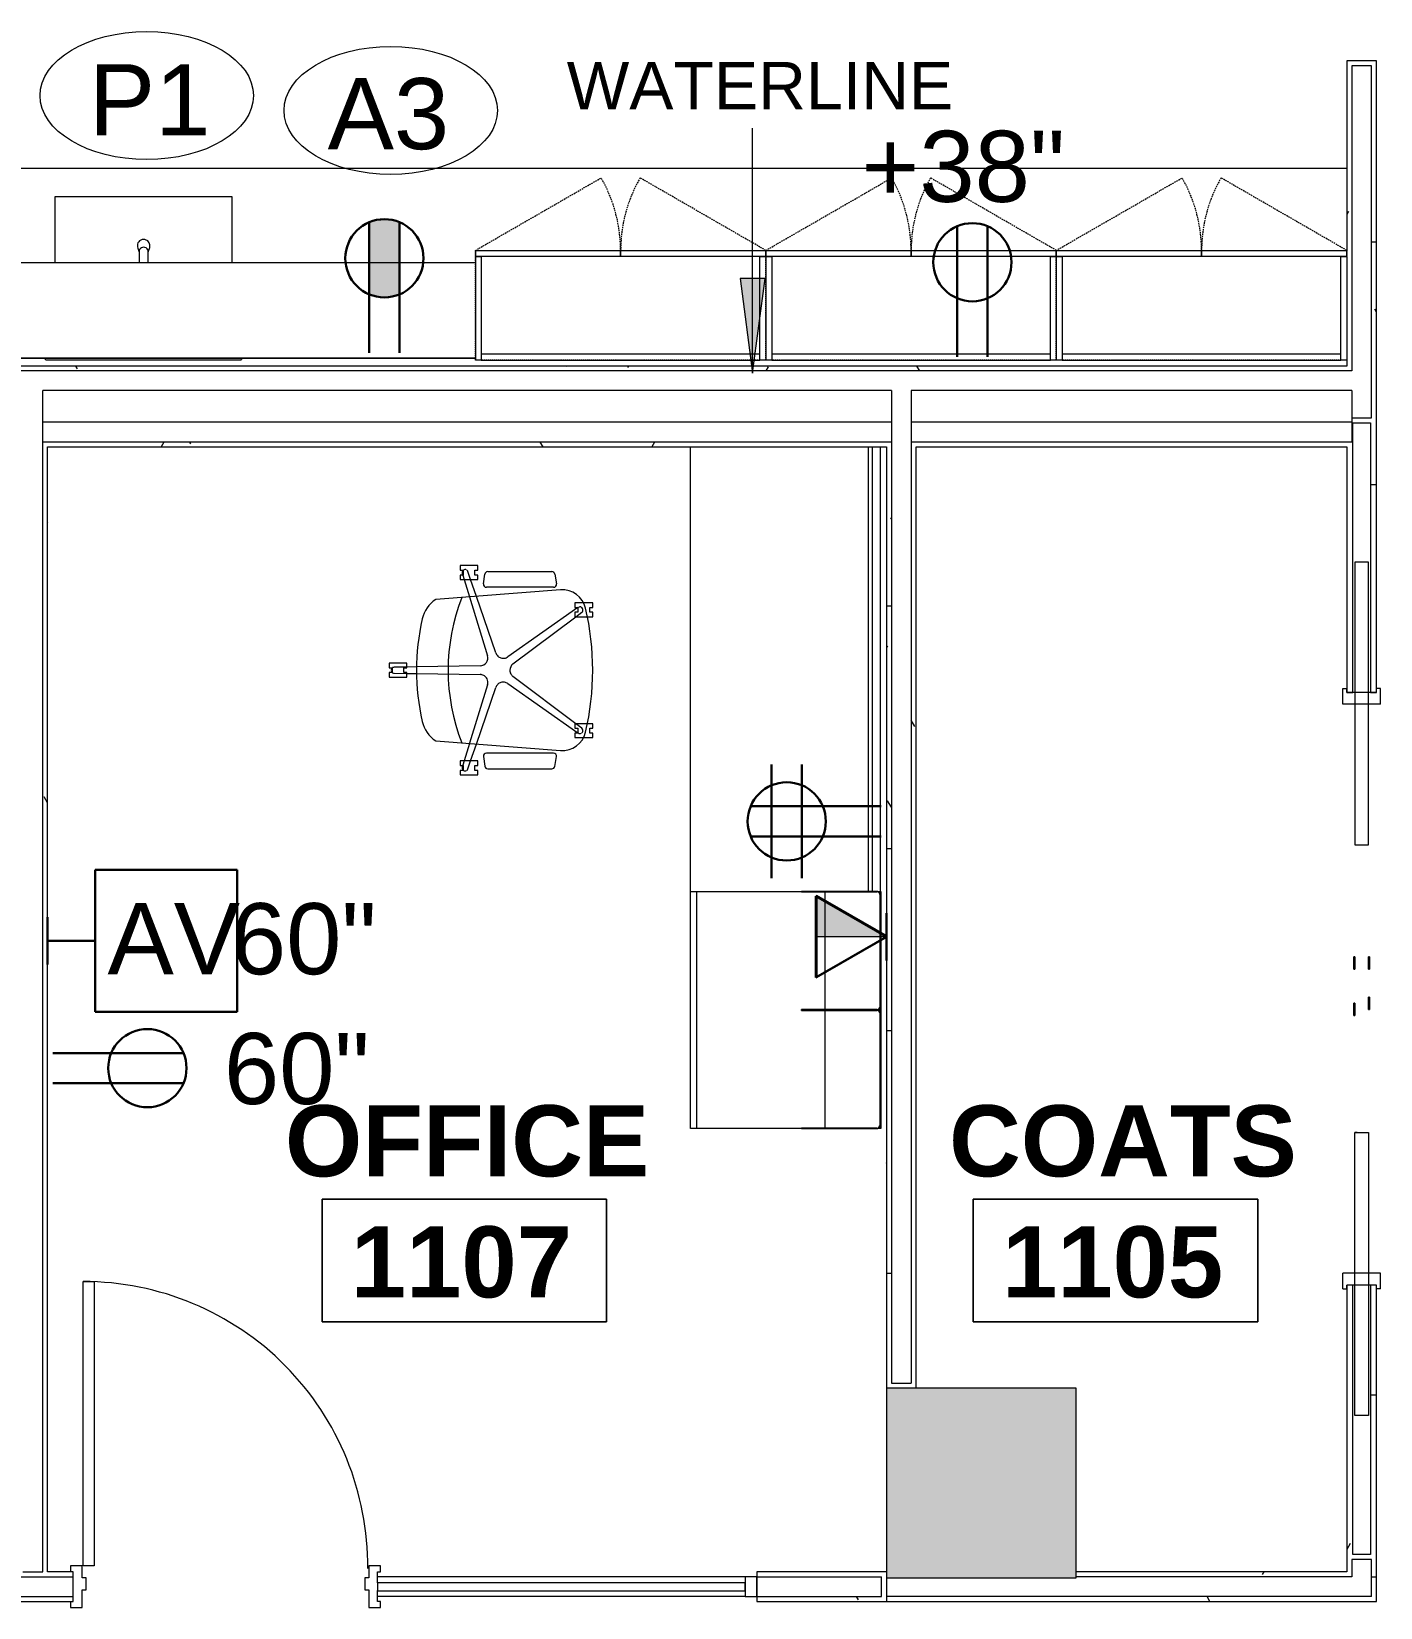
# Model space of a CAD drawing. Header units: inches. Extents: x 6664 to 8129, y 209 to 1287.
# Drawn here: x 7541.8 to 7712.5, y 464.6 to 664.1 of the extents above; entities that cross this region are included whole.
import ezdxf

# ---------------------------------------------------------------- set-up
doc = ezdxf.new("R2010")
doc.units = ezdxf.units.IN
doc.header["$MEASUREMENT"] = 0
doc.linetypes.add('Dash', pattern=[0.25, 0.125, -0.125])
doc.linetypes.add('Hidden', pattern=[0.28125, 0.1875, -0.09375])
for name, color, linetype, lineweight in [('A-ANNO-NOTE', 131, 'Continuous', 30), ('A-AREA-IDEN', 2, 'Continuous', 9), ('A-DOOR', 31, 'Continuous', 13), ('A-DOOR-FRAM', 31, 'Continuous', 20), ('A-GLAZ-CURT', 52, 'Continuous', 9), ('A-GLAZ-CWMG', 51, 'Continuous', 9), ('A-WALL', 113, 'Continuous', 13), ('A-WALL-PATT', 111, 'Continuous', 13), ('G-ANNO-TEXT', 231, 'Continuous', 9), ('I-FURN', 30, 'Continuous', 9), ('I-FURN-PNLS', 30, 'Continuous', 9), ('I-WALL', 2, 'Continuous', 9), ('P-SANR-FIXT', 6, 'Continuous', 13), ('P-SANR-FIXT-IDEN', 2, 'Continuous', 9), ('Q-CASE', 31, 'Continuous', 9), ('Q-CASE-HDLN', 31, 'Dash', 9), ('Q-SPCQ-IDEN', 132, 'Continuous', 9), ('S-COLS', 52, 'Continuous', 13)]:
    doc.layers.add(name, color=color, linetype=linetype, lineweight=lineweight)
doc.styles.add('Arial', font='arial.ttf', dxfattribs={"height": 9})
doc.styles.add('Swis721 Lt BT', font='swissl.ttf', dxfattribs={"height": 9})
doc.styles.add('Swis721 Lt BT_1', font='swissl.ttf', dxfattribs={"height": 6})
doc.styles.add('Swis721 Lt BT_B', font='', dxfattribs={"height": 9})
doc.styles.get('Swis721 Lt BT_B').set_extended_font_data('Swis721 Lt BT', bold=True)
pattern_1 = [(0, (0, 0), (30.72, 7.68), [1.267, -21.773, 1.267, -21.773, -122.88]), (0, (0, 0), (30.72, 7.68), [-46.08, 1.267, -44.813, 1.267, -21.773, -53.76]), (0, (0, 0), (30.72, 7.68), [-115.2, 1.267, -14.093, 1.267, -37.133]), (120, (11.52, 3.84), (-22.011075, 22.7643004), [1.267, -21.773, 1.267, -21.773, -122.88]), (120, (11.52, 3.84), (-22.011075, 22.7643004), [-46.08, 1.267, -44.813, 1.267, -21.773, -53.76]), (120, (11.52, 3.84), (-22.011075, 22.7643004), [-115.2, 1.267, -14.093, 1.267, -37.133]), (240, (15.36, 19.2), (-8.708925, -30.4443004), [1.267, -21.773, 1.267, -21.773, -122.88]), (240, (15.36, 19.2), (-8.708925, -30.4443004), [-46.08, 1.267, -44.813, 1.267, -21.773, -53.76]), (240, (15.36, 19.2), (-8.708925, -30.4443004), [-115.2, 1.267, -14.093, 1.267, -37.133])]

# ---------------------------------------------------------------- blocks, each defined once
blk = doc.blocks.new('F - EXECUTIVE DESK 4 - F - EXECUTIVE DESK 4-7474161-11th FLOOR POWER _ SIGNAL')
at = {"layer": 'I-FURN'}
for p, q in [((-0.87, -24.87), (-0.87, -27.11)), ((-0.31, -24.87), (-0.87, -24.87)), ((-0.38, -25.5), (-0.4, -27.11)), ((-0.31, -25.24), (-0.31, -24.87)), ((0.31, -25.24), (-0.31, -25.24)), ((0.88, -24.86), (0.31, -24.86)), ((0.31, -24.86), (0.31, -25.24)), ((0.4, -27.11), (0.38, -25.5)), ((0.88, -27.11), (0.88, -24.86)), ((-0.87, -27.11), (-0.31, -27.11)), ((-0.4, -27.11), (-0.42, -28.36)), ((-0.31, -27.11), (-0.31, -26.74)), ((-0.31, -26.74), (0.31, -26.74)), ((0.31, -26.74), (0.31, -27.11)), ((0.31, -27.11), (0.88, -27.11)), ((0.42, -28.36), (0.4, -27.11)), ((-0.42, -28.36), (-0.55, -36.38)), ((0.55, -36.38), (0.42, -28.36)), ((-8.94, -30.77), (-10.16, -46.57)), ((10.16, -46.57), (8.94, -30.77)), ((-13.24, -33.85), (-13.24, -36.1)), ((-12.68, -33.85), (-13.24, -33.85)), ((-12.68, -34.22), (-12.68, -33.85)), ((-11.49, -33.84), (-12.05, -33.84)), ((-12.05, -33.84), (-12.05, -34.22)), ((-11.49, -36.1), (-11.49, -33.84)), ((11.49, -33.85), (11.49, -36.1)), ((12.05, -33.85), (11.49, -33.85)), ((12.05, -34.22), (12.05, -33.85)), ((13.24, -33.84), (12.68, -33.84)), ((12.68, -33.84), (12.68, -34.22)), ((13.24, -36.1), (13.24, -33.84)), ((-12.05, -34.22), (-12.68, -34.22)), ((-12.68, -36.1), (-12.68, -35.72)), ((-12.68, -35.72), (-12.05, -35.72)), ((-12.48, -34.84), (-11.49, -35.18)), ((-12.05, -34.18), (-12.25, -34.12)), ((-12.05, -35.72), (-12.05, -36.1)), ((-11.49, -34.36), (-12.01, -34.2)), ((-9.27, -35.04), (-11.49, -34.36)), ((-11.49, -35.18), (-9.34, -35.92)), ((-1.84, -37.32), (-9.25, -35.05)), ((9.27, -35.04), (1.84, -37.32)), ((11.49, -34.36), (9.27, -35.04)), ((9.34, -35.92), (11.49, -35.18)), ((12.01, -34.2), (11.49, -34.36)), ((11.49, -35.18), (12.48, -34.84)), ((12.25, -34.12), (12.05, -34.18)), ((12.68, -34.22), (12.05, -34.22)), ((12.05, -36.1), (12.05, -35.72)), ((12.05, -35.72), (12.68, -35.72)), ((12.68, -35.72), (12.68, -36.1)), ((-13.24, -36.1), (-12.68, -36.1)), ((-12.48, -37.34), (-12.48, -45.45)), ((-10.93, -36.8), (-12.16, -36.97)), ((-12.05, -36.1), (-11.49, -36.1)), ((-10.5, -45.67), (-10.5, -37.17)), ((-9.34, -35.92), (-2.18, -38.37)), ((2.18, -38.37), (9.34, -35.92)), ((10.5, -45.67), (10.5, -37.17)), ((10.93, -36.8), (12.16, -36.97)), ((11.49, -36.1), (12.05, -36.1)), ((12.48, -37.34), (12.48, -45.45)), ((12.68, -36.1), (13.24, -36.1)), ((-1.69, -39.89), (-7.92, -48.75)), ((7.92, -48.75), (1.69, -39.89)), ((-6.77, -48.48), (-0.8, -40.54)), ((0.8, -40.54), (6.77, -48.48)), ((-12.17, -45.82), (-10.94, -46.04)), ((12.17, -45.82), (10.94, -46.04)), ((-8.52, -48.38), (-8.52, -49.48)), ((-7.95, -48.38), (-8.52, -48.38)), ((-8.52, -49.48), (-8.52, -50.63)), ((-7.95, -48.75), (-7.95, -48.38)), ((-7.33, -48.75), (-7.95, -48.75)), ((-6.77, -48.38), (-7.33, -48.38)), ((-7.33, -48.38), (-7.33, -48.75)), ((-7.33, -49.23), (-6.77, -48.48)), ((-6.77, -49.91), (-6.77, -48.38)), ((6.77, -48.38), (6.77, -49.91)), ((7.33, -48.38), (6.77, -48.38)), ((6.77, -48.48), (7.33, -49.23)), ((7.33, -48.75), (7.33, -48.38)), ((7.95, -48.75), (7.33, -48.75)), ((8.52, -48.38), (7.95, -48.38)), ((7.95, -48.38), (7.95, -48.75)), ((8.52, -49.48), (8.52, -48.38)), ((8.52, -50.63), (8.52, -49.48)), ((-8.52, -50.63), (-7.95, -50.63)), ((-7.95, -50.63), (-7.95, -50.25)), ((-7.95, -50.25), (-7.33, -50.25)), ((-7.33, -50.25), (-7.33, -50.63)), ((-7.33, -50.63), (-6.77, -50.63)), ((-6.77, -50.63), (-6.77, -49.91)), ((6.77, -49.91), (6.77, -50.63)), ((6.77, -50.63), (7.33, -50.63)), ((7.33, -50.63), (7.33, -50.25)), ((7.33, -50.25), (7.95, -50.25)), ((7.95, -50.25), (7.95, -50.63)), ((7.95, -50.63), (8.52, -50.63)), ((-58, -77.06), (-58, -86.56)), ((-57.94, -77.06), (-58, -77.06)), ((-58, -77.06), (-57.94, -77.06)), ((-58, -86.56), (-58, -77.06)), ((-57.94, -86.56), (-57.94, -77.06)), ((-57.94, -77.06), (-57.94, -86.56)), ((-43, -77.06), (-43.06, -77.06)), ((-43.06, -77.06), (-43.06, -86.56)), ((-43.06, -86.56), (-43.06, -77.06)), ((-43.06, -77.06), (-43, -77.06)), ((-43, -77.06), (-43, -86.56)), ((-42.94, -77.06), (-43, -77.06)), ((-43, -77.06), (-42.94, -77.06)), ((-43, -86.56), (-43, -77.06)), ((-43, -86.56), (-43, -77.06)), ((-43, -77.06), (-43, -86.56)), ((-42.94, -86.56), (-42.94, -77.06)), ((-42.94, -77.06), (-42.94, -86.56)), ((-28, -77.06), (-28.06, -77.06)), ((-28.06, -77.06), (-28.06, -86.56)), ((-28.06, -86.56), (-28.06, -77.06)), ((-28.06, -77.06), (-28, -77.06)), ((-28, -86.56), (-28, -77.06)), ((-28, -77.06), (-28, -86.56)), ((-43.5, -87), (-57.5, -87)), ((-57.5, -87), (-43.5, -87)), ((-57.5, -87.06), (-43.5, -87.06)), ((-43.5, -87.06), (-57.5, -87.06)), ((-28.5, -87), (-42.5, -87)), ((-42.5, -87), (-28.5, -87)), ((-42.5, -87.06), (-28.5, -87.06)), ((-28.5, -87.06), (-42.5, -87.06))]:
    blk.add_line(p, q, dxfattribs=at)
for centre, radius, start, end in [((0, -25.5), 0.377, 150, 180), ((0, -25.5), 0.377, 135.7143, 146.4418), ((0, -25.5), 0.377, 45, 135), ((0, -25.5), 0.377, 360, 30), ((-5.62, -32.91), 3.95, 102.6919, 147.3081), ((0, -57.86), 29.53, 77.3081, 102.6919), ((5.62, -32.91), 3.95, 32.6919, 77.3081), ((0, -57.72), 25.39, 68.7648, 111.2352), ((-12.36, -34.48), 0.377, 147, 207), ((-12.36, -34.48), 0.377, 135.4685, 146.0849), ((-12.36, -34.48), 0.377, 213.3586, 252), ((-12.36, -34.48), 0.377, 72, 132), ((12.36, -34.48), 0.377, 48, 108), ((12.36, -34.48), 0.377, 288, 303), ((12.36, -34.48), 0.377, 303, 326.6414), ((12.36, -34.48), 0.377, 333, 33), ((-12.1, -37.34), 0.375, 98, 180), ((-10.87, -37.17), 0.375, 0, 98), ((-1.55, -36.37), 1, 252.9088, 266.1816), ((-1.55, -36.37), 1, 266.1816, 306), ((-1.55, -36.37), 1, 306, 332.5456), ((-1.55, -36.37), 1, 332.5456, 359.0912), ((1.55, -36.37), 1, 180.9088, 234), ((1.55, -36.37), 1, 234, 287.0912), ((10.87, -37.17), 0.375, 82, 180), ((12.1, -37.34), 0.375, 0, 82), ((-2.51, -39.31), 1, 44.5456, 71.0912), ((-2.51, -39.31), 1, 18, 42.0341), ((-2.51, -39.31), 1, 324.9088, 351.4544), ((-2.51, -39.31), 1, 351.4544, 18), ((2.51, -39.31), 1, 162, 188.5456), ((2.51, -39.31), 1, 188.5456, 215.0912), ((2.51, -39.31), 1, 137.9659, 162), ((2.51, -39.31), 1, 108.9088, 135.4544), ((0, -41.14), 1, 129.8184, 143.0912), ((0, -41.14), 1, 116.5456, 129.8184), ((0, -41.14), 1, 90, 116.5456), ((0, -41.14), 1, 36.9088, 90), ((-12.1, -45.45), 0.375, 180, 260), ((-10.87, -45.67), 0.375, 260, 0), ((10.87, -45.67), 0.375, 180, 280), ((12.1, -45.45), 0.375, 280, 0), ((-7.17, -46.8), 3, 175.5851, 256.8074), ((7.17, -46.8), 3, 283.1926, 4.4149), ((-7.64, -49.02), 0.377, 159, 213.3715), ((-7.64, -49.02), 0.377, 146.3254, 159), ((-7.64, -49.02), 0.377, 219, 234), ((-7.64, -49.02), 0.377, 234, 249), ((0, -16.2), 34.43, 256.8074, 283.1926), ((-7.64, -49.02), 0.377, 249, 277.2472), ((-7.64, -49.02), 0.377, 279, 324), ((7.64, -49.02), 0.377, 216, 276), ((7.64, -49.02), 0.377, 277.2408, 321), ((7.64, -49.02), 0.377, 6, 33.6746), ((7.64, -49.02), 0.377, 326.6285, 6), ((-57.5, -86.56), 0.5, 180, 270), ((-57.5, -86.56), 0.5, 180, 208.2721), ((-57.5, -86.56), 0.438, 180, 270), ((-57.5, -86.56), 0.438, 180, 270), ((-57.5, -86.56), 0.5, 210, 240), ((-57.5, -86.56), 0.5, 241.3475, 268.2148), ((-43.5, -86.56), 0.5, 270, 0), ((-43.5, -86.56), 0.438, 270, 0), ((-43.5, -86.56), 0.437, 270, 0), ((-43.5, -86.56), 0.5, 270, 298.4007), ((-43.5, -86.56), 0.5, 300, 330), ((-43.5, -86.56), 0.5, 331.7279, 0), ((-42.5, -86.56), 0.5, 180, 270), ((-42.5, -86.56), 0.5, 180, 208.2721), ((-42.5, -86.56), 0.438, 180, 270), ((-42.5, -86.56), 0.438, 180, 270), ((-42.5, -86.56), 0.5, 210, 240), ((-42.5, -86.56), 0.5, 241.3475, 268.2148), ((-28.5, -86.56), 0.5, 270, 0), ((-28.5, -86.56), 0.438, 270, 0), ((-28.5, -86.56), 0.437, 270, 0), ((-28.5, -86.56), 0.5, 270, 298.4007), ((-28.5, -86.56), 0.5, 300, 330), ((-28.5, -86.56), 0.5, 331.7279, 0)]:
    blk.add_arc(centre, radius, start, end, dxfattribs=at)
at = {"layer": 'I-FURN-PNLS'}
for p, q in [((-58, -63), (-28, -63)), ((-58, -63.75), (-58, -63)), ((-58, -63), (-28, -63)), ((-58, -63.75), (-58, -63)), ((-58, -63), (-28, -63)), ((-58, -63.75), (-58, -63)), ((-58, -63), (28.25, -63)), ((-58, -77.06), (-58, -63)), ((-58, -77.06), (-58, -63.75)), ((-28, -63.75), (-58, -63.75)), ((-28, -63.75), (-58, -63.75)), ((-28, -63), (-28, -63.75)), ((-28, -63), (-28, -63.75)), ((-28, -63), (-28, -63.75)), ((-28, -63.75), (-28, -77.06)), ((-58, -77.06), (-57.94, -77.06)), ((-58, -87.06), (-58, -77.06)), ((-58, -80), (-58, -77.06)), ((-58, -86.56), (-58, -77.06)), ((-57.94, -77.06), (-57.94, -87)), ((-43.06, -77.06), (-43, -77.06)), ((-43.06, -87), (-43.06, -77.06)), ((-43, -77.06), (-42.94, -77.06)), ((-43, -87.06), (-43, -77.06)), ((-43, -77.06), (-43, -87.06)), ((-42.94, -77.06), (-42.94, -87)), ((-28.06, -77.06), (-28, -77.06)), ((-28.06, -87), (-28.06, -77.06)), ((-28, -77.06), (-28, -87.06)), ((-28, -77.06), (-28, -80)), ((-43.06, -80), (-57.94, -80)), ((-28.06, -80), (-42.94, -80)), ((-28, -85.53), (28.25, -85.53)), ((-28, -86), (-28, -85.53)), ((-58, -87), (-58, -86.56)), ((-57.74, -87), (-58, -87)), ((-43, -87.06), (-58, -87.06)), ((-57.94, -87), (-43.06, -87)), ((-57.67, -87), (-57.74, -87)), ((-57.62, -87), (-57.67, -87)), ((-57.5, -87), (-57.59, -87)), ((-43.5, -87), (-57.5, -87)), ((-43.41, -87), (-43.5, -87)), ((-43.33, -87), (-43.38, -87)), ((-43.26, -87), (-43.33, -87)), ((-42.74, -87), (-43.26, -87)), ((-28, -87.06), (-43, -87.06)), ((-42.94, -87), (-28.06, -87)), ((-42.67, -87), (-42.74, -87)), ((-42.62, -87), (-42.67, -87)), ((-42.5, -87), (-42.59, -87)), ((-28.5, -87), (-42.5, -87)), ((-28.41, -87), (-28.5, -87)), ((-28.33, -87), (-28.38, -87)), ((-28.26, -87), (-28.33, -87)), ((-28, -87), (-28.26, -87)), ((28.25, -86), (-28, -86)), ((28.25, -87), (-28, -87))]:
    blk.add_line(p, q, dxfattribs=at)
blk = doc.blocks.new('Double Flush Pocket - Int-PP-F-WDMF-72_ x 84-8470081-11th FLOOR POWER _ SIGNAL')
at = {"layer": 'A-DOOR', "lineweight": 20}
for p, q in [((-54, -0.88), (-54, 0.87)), ((-54, 0.87), (-18.19, 0.87)), ((-18.19, 0.87), (-18.19, -0.88)), ((18.19, 0.87), (18.19, -0.88)), ((54, 0.87), (18.19, 0.87)), ((54, -0.88), (54, 0.87)), ((-18.19, -0.88), (-54, -0.88)), ((18.19, -0.88), (54, -0.88))]:
    blk.add_line(p, q, dxfattribs=at)
at = {"layer": 'A-DOOR', "lineweight": 9}
for p, q in [((-3.38, 0.99), (-1.81, 0.99)), ((-3.38, 0.99), (-3.38, 0.87)), ((-1.81, 0.87), (-3.38, 0.87)), ((-1.81, 0.87), (-1.81, 0.99)), ((2.46, 0.99), (4.04, 0.99)), ((2.46, 0.99), (2.46, 0.87)), ((4.04, 0.87), (2.46, 0.87)), ((4.04, 0.87), (4.04, 0.99)), ((-2.63, -0.88), (-1.06, -0.88)), ((-2.63, -0.88), (-2.63, -0.99)), ((-1.06, -0.99), (-2.63, -0.99)), ((-1.06, -0.99), (-1.06, -0.88)), ((2.46, -0.88), (4.04, -0.88)), ((2.46, -0.88), (2.46, -0.99)), ((4.04, -0.99), (2.46, -0.99)), ((4.04, -0.99), (4.04, -0.88))]:
    blk.add_line(p, q, dxfattribs=at)
for centre, start, end in [((-54, 0.87), 359.5, 0), ((54, 0.87), 180, 180.5)]:
    blk.add_arc(centre, 35.81, start, end, dxfattribs=at)
at = {"layer": 'A-DOOR-FRAM'}
for p, q in [((-38, 2.38), (-36, 2.38)), ((-38, 2.38), (-38, 1.88)), ((-36, -2.38), (-36, 2.38)), ((36, -2.38), (36, 2.38)), ((36, 2.38), (38, 2.38)), ((38, 2.38), (38, 1.88)), ((-38, 1.88), (-37.5, 1.88)), ((-37.5, -1.88), (-37.5, 1.88)), ((37.5, 1.88), (38, 1.88)), ((37.5, -1.88), (37.5, 1.88)), ((-38, -1.88), (-37.5, -1.88)), ((-38, -2.38), (-38, -1.88)), ((37.5, -1.88), (38, -1.88)), ((38, -2.38), (38, -1.88)), ((-38, -2.38), (-36, -2.38)), ((36, -2.38), (38, -2.38))]:
    blk.add_line(p, q, dxfattribs=at)
blk = doc.blocks.new('Concrete-Rectangular-Column - 24 x 24-7727722-11th FLOOR POWER _ SIGNAL')
at = {"layer": 'S-COLS', "lineweight": 9}
blk.add_hatch(color=7, dxfattribs=at).paths.add_polyline_path([(12, -12), (12, 12), (-12, 12), (-12, -12)], flags=0)
at = {"layer": 'S-COLS', "color": 8, "lineweight": 20}
for p, q in [((12, 12), (-12, 12)), ((-12, 12), (-12, -12)), ((12, -12), (12, 12)), ((-12, -12), (12, -12))]:
    blk.add_line(p, q, dxfattribs=at)
blk = doc.blocks.new('OPEN SHELF1 - OPEN SHELF-7792685-11th FLOOR POWER _ SIGNAL')
at = {"layer": 'Q-CASE'}
for p, q in [((7573.26, 678.18), (7494.77, 678.18)), ((7494.77, 666.18), (7573.26, 666.18))]:
    blk.add_line(p, q, dxfattribs=at)
blk = doc.blocks.new('System Panel - Glazed-8515452-11th FLOOR POWER _ SIGNAL')
at = {"layer": 'A-GLAZ-CURT', "lineweight": 13}
for p, q in [((23.25, 0.5), (-23.25, 0.5)), ((-23.25, 0.5), (-23.25, -0.5)), ((23.25, -0.5), (23.25, 0.5)), ((-23.25, -0.5), (23.25, -0.5))]:
    blk.add_line(p, q, dxfattribs=at)
blk = doc.blocks.new('Door - Single - Solid Door - wood-8514984-11th FLOOR POWER _ SIGNAL')
at = {"layer": 'A-DOOR'}
for p, q in [((-14.01, 38.71), (-12.63, 38.71)), ((-14.01, 2.71), (-14.01, 38.71)), ((-12.63, 38.71), (-12.63, 2.71)), ((-12.63, 2.71), (-14.01, 2.71))]:
    blk.add_line(p, q, dxfattribs=at)
at = {"layer": 'A-DOOR', "lineweight": 9}
for p, q in [((-15.63, 2.71), (-15.63, 1.96)), ((-14.13, 2.71), (-15.63, 2.71)), ((-14.13, 1.21), (-14.13, 2.71)), ((23.62, 2.71), (22.12, 2.71)), ((22.12, 2.71), (22.12, 1.21)), ((23.62, 1.96), (23.62, 2.71)), ((-13.63, 1.21), (-14.13, 1.21)), ((-13.63, -0.29), (-13.63, 1.21)), ((22.12, 1.21), (21.62, 1.21)), ((21.62, 1.21), (21.62, -0.29)), ((23.24, 0.59), (23.24, 1.96)), ((23.24, 1.96), (23.62, 1.96)), ((-15.63, -1.79), (-15.63, -2.54)), ((-14.13, -2.54), (-14.13, -0.29)), ((-14.13, -0.29), (-13.63, -0.29)), ((21.62, -0.29), (22.12, -0.29)), ((22.12, -0.29), (22.12, -2.54)), ((23.24, -1.79), (23.24, -0.41)), ((23.62, -1.79), (23.24, -1.79)), ((23.62, -2.54), (23.62, -1.79)), ((-15.63, -2.54), (-14.13, -2.54)), ((22.12, -2.54), (23.62, -2.54))]:
    blk.add_line(p, q, dxfattribs=at)
blk.add_arc((-14.01, 2.71), 36, 359.5, 90, dxfattribs=at)
blk = doc.blocks.new('Sink-Kitchen-KOHLER-Vault-K-3894 - Dual-Mount_4 Faucet Holes_ NA-Stainless Steel 2-7996901-11th FLOOR POWER _ SIGNAL')
at = {"layer": 'P-SANR-FIXT', "lineweight": 9}
blk.add_line((12.25, 9.48), (-12.25, 9.48), dxfattribs=at)
for centre, start, end in [((-12.25, 9.23), 90, 175.3636), ((12.25, 9.23), 4.6364, 90)]:
    blk.add_arc(centre, 0.25, start, end, dxfattribs=at)
blk = doc.blocks.new('Faucet-Kitchen_Sink-KOHLER-Simplice-K-647 - VS-Vibrant Stainless-7999717-11th FLOOR POWER _ SIGNAL')
at = {"layer": 'P-SANR-FIXT', "lineweight": 9}
for p, q in [((-0.58, -6.79), (-0.58, -8.13)), ((0.54, -8.15), (0.54, -6.79)), ((-0.58, -8.13), (-0.79, -8.75)), ((0.71, -8.66), (0.54, -8.15))]:
    blk.add_line(p, q, dxfattribs=at)
for centre, radius, start, end in [((-0.04, -8.98), 0.779, 163.0293, 253.0293), ((-0.02, -8.21), 0.567, 171.4765, 5.5757), ((-0.02, -8.96), 0.806, 251.7517, 283.7157), ((-0.01, -8.98), 0.785, 283.7157, 24.2843)]:
    blk.add_arc(centre, radius, start, end, dxfattribs=at)
blk = doc.blocks.new('Rectangular Mullion - 1_5_ x 2_5_ rectangular-8515453-11th FLOOR POWER _ SIGNAL')
at = {"layer": 'A-GLAZ-CWMG', "lineweight": 20}
for p, q in [((-1.5, 1.25), (0, 1.25)), ((-1.5, -1.25), (-1.5, 1.25)), ((0, 1.25), (0, -1.25)), ((0, -1.25), (-1.5, -1.25))]:
    blk.add_line(p, q, dxfattribs=at)
blk = doc.blocks.new('Rectangular Mullion - 1_5_ x 2_5_ rectangular-8515451-11th FLOOR POWER _ SIGNAL')
at = {"layer": 'A-GLAZ-CWMG'}
for p, q in [((7508.2, 401.61), (7461.7, 401.61)), ((7508.2, 399.11), (7461.7, 399.11))]:
    blk.add_line(p, q, dxfattribs=at)
blk = doc.blocks.new('CW Cupbd Ohead1 - 37_h x 13 7_8_d - 2 Doors - 1 Shelf-8517996-11th FLOOR POWER _ SIGNAL')
at = {"layer": 'Q-CASE'}
for p, q in [((2, -2.36), (2.75, -2.36)), ((2, -15.45), (2, -2.36)), ((2.75, -2.36), (2.75, -15.45)), ((38, -2.36), (2.75, -2.36)), ((2.75, -3.11), (38, -3.11)), ((38, -2.36), (38.75, -2.36)), ((38, -15.45), (38, -2.36)), ((38.75, -15.45), (38.75, -2.36)), ((2, -15.45), (20.37, -15.45)), ((2, -15.45), (2, -16.24)), ((2.75, -15.45), (2, -15.45)), ((20.37, -16.24), (20.37, -15.45)), ((20.37, -15.45), (38.75, -15.45)), ((20.37, -15.45), (20.37, -16.24)), ((38.75, -15.45), (38, -15.45)), ((38.75, -16.24), (38.75, -15.45)), ((20.37, -16.24), (2, -16.24)), ((38.75, -16.24), (20.37, -16.24))]:
    blk.add_line(p, q, dxfattribs=at)
at = {"layer": 'Q-CASE', "linetype": 'Hidden'}
for p, q in [((2, -16.24), (17.91, -25.42)), ((38.75, -16.24), (22.83, -25.42))]:
    blk.add_line(p, q, dxfattribs=at)
for centre, start, end in [((2, -16.24), 330, 0.5), ((38.75, -16.24), 179.5, 210)]:
    blk.add_arc(centre, 18.37, start, end, dxfattribs=at)
at = {"layer": 'Q-CASE-HDLN'}
for p, q in [((2, -16.24), (2, -2.36)), ((2, -2.36), (38.75, -2.36)), ((38.75, -2.36), (38.75, -16.24)), ((38.75, -16.24), (2, -16.24))]:
    blk.add_line(p, q, dxfattribs=at)
blk = doc.blocks.new('Plumbing Equipment Tag - Standard-3394155-11th FLOOR POWER _ SIGNAL')
at = {"layer": 'P-SANR-FIXT-IDEN'}
blk.add_ellipse((-0.0499, 0.0037), major_axis=(-0.1406, 0), ratio=0.600473, dxfattribs=at)
blk = doc.blocks.new('Appliance_Specialty Equipment Tag - Standard-3515593-11th FLOOR POWER _ SIGNAL')
at = {"layer": 'Q-SPCQ-IDEN'}
blk.add_ellipse((-0.0499, 0.0037), major_axis=(-0.1406, 0), ratio=0.600473, dxfattribs=at)
blk = doc.blocks.new('Room Tag - Room Name and Number-3379422-11th FLOOR POWER _ SIGNAL')
at = {"layer": 'A-AREA-IDEN'}
for p, q in [((-0.1881, -0.1636), (-0.1881, -0.0018)), ((-0.1881, -0.0018), (0.1869, -0.0018)), ((0.1869, -0.0018), (-0.1881, -0.0018)), ((-0.1881, -0.0018), (-0.1881, -0.1636)), ((0.1869, -0.0018), (0.1869, -0.1636)), ((0.1869, -0.1636), (0.1869, -0.0018)), ((0.1869, -0.1636), (-0.1881, -0.1636)), ((-0.1881, -0.1636), (0.1869, -0.1636))]:
    blk.add_line(p, q, dxfattribs=at)

msp = doc.modelspace()

# ---------------------------------------------------------------- hatches: boundary and pattern name
at = {"layer": 'A-ANNO-NOTE', "lineweight": 9}
for points in [[(7585.49, 640.2), (7587.35, 640.21), (7586.76, 640.29)], [(7588.38, 639.86), (7584.73, 639.96), (7584.55, 639.88)], [(7584.55, 630.79), (7588.38, 639.86), (7584.55, 639.88)], [(7584.64, 630.75), (7588.38, 639.86), (7584.55, 630.79)], [(7584.73, 630.72), (7588.38, 639.86), (7584.64, 630.75)], [(7588.38, 639.86), (7585.1, 640.1), (7584.73, 639.96)], [(7584.83, 630.69), (7588.38, 639.86), (7584.73, 630.72)], [(7584.92, 630.65), (7588.38, 639.86), (7584.83, 630.69)], [(7585.01, 630.62), (7588.38, 639.86), (7584.92, 630.65)], [(7585.11, 630.6), (7588.38, 639.86), (7585.01, 630.62)], [(7585.1, 640.1), (7587.35, 640.21), (7585.49, 640.2)], [(7587.83, 640.08), (7587.35, 640.21), (7585.1, 640.1)], [(7588.38, 639.86), (7587.83, 640.08), (7585.1, 640.1)], [(7585.2, 630.57), (7588.38, 639.86), (7585.11, 630.6)], [(7585.3, 630.55), (7588.38, 639.86), (7585.2, 630.57)], [(7585.39, 630.52), (7588.38, 639.86), (7585.3, 630.55)], [(7585.49, 630.5), (7588.38, 639.86), (7585.39, 630.52)], [(7585.59, 630.49), (7588.38, 639.86), (7585.49, 630.5)], [(7585.68, 630.47), (7588.38, 639.86), (7585.59, 630.49)], [(7585.78, 630.45), (7588.38, 639.86), (7585.68, 630.47)], [(7585.88, 630.44), (7588.38, 639.86), (7585.78, 630.45)], [(7585.97, 630.43), (7588.38, 639.86), (7585.88, 630.44)], [(7586.07, 630.42), (7588.38, 639.86), (7585.97, 630.43)], [(7586.17, 630.41), (7588.38, 639.86), (7586.07, 630.42)], [(7586.27, 630.41), (7588.38, 639.86), (7586.17, 630.41)], [(7586.37, 630.41), (7588.38, 639.86), (7586.27, 630.41)], [(7586.47, 630.41), (7588.38, 639.86), (7586.37, 630.41)], [(7586.47, 630.41), (7586.56, 630.41), (7588.38, 639.86)], [(7586.56, 630.41), (7586.66, 630.41), (7588.38, 639.86)], [(7586.66, 630.41), (7586.76, 630.41), (7588.38, 639.86)], [(7586.76, 630.41), (7586.86, 630.42), (7588.38, 639.86)], [(7586.86, 630.42), (7586.96, 630.43), (7588.38, 639.86)], [(7586.96, 630.43), (7587.05, 630.44), (7588.38, 639.86)], [(7587.05, 630.44), (7587.15, 630.45), (7588.38, 639.86)], [(7587.15, 630.45), (7587.25, 630.47), (7588.38, 639.86)], [(7587.25, 630.47), (7587.35, 630.49), (7588.38, 639.86)], [(7587.35, 630.49), (7587.44, 630.5), (7588.38, 639.86)], [(7587.44, 630.5), (7587.54, 630.52), (7588.38, 639.86)], [(7587.54, 630.52), (7587.64, 630.55), (7588.38, 639.86)], [(7587.64, 630.55), (7587.73, 630.57), (7588.38, 639.86)], [(7587.73, 630.57), (7587.83, 630.6), (7588.38, 639.86)], [(7587.83, 630.6), (7587.92, 630.62), (7588.38, 639.86)], [(7587.92, 630.62), (7588.01, 630.65), (7588.38, 639.86)], [(7588.01, 630.65), (7588.11, 630.69), (7588.38, 639.86)], [(7588.11, 630.69), (7588.2, 630.72), (7588.38, 639.86)], [(7588.2, 630.72), (7588.29, 630.75), (7588.38, 639.86)], [(7588.29, 630.75), (7588.38, 630.79), (7588.38, 639.86)], [(7650.06, 549.52), (7641.12, 554.68), (7641.12, 549.52)]]:
    msp.add_hatch(color=256, dxfattribs=at).paths.add_polyline_path(points, flags=0)
at = {"layer": 'A-WALL-PATT', "lineweight": 9}
h = msp.add_hatch(dxfattribs=at)
h.set_pattern_fill('FP_1', color=256, style=0, pattern_type=2)
h.set_pattern_definition(pattern_1)
h.paths.add_polyline_path([(7708.86, 468.48), (7708.86, 470.67), (7710.11, 470.67), (7710.11, 471.3), (7708.99, 471.3), (7708.99, 505.42), (7708.24, 505.42), (7708.24, 468.48)], flags=0)
h.paths.add_polyline_path([(7708.24, 580.42), (7708.99, 580.42), (7708.99, 612.11), (7708.24, 612.11), (7708.24, 611.48)], flags=0)
h.paths.add_polyline_path([(7708.24, 621.11), (7708.86, 621.14), (7708.86, 660.36), (7708.24, 660.36), (7708.24, 621.73)], flags=0)
h = msp.add_hatch(dxfattribs=at)
h.set_pattern_fill('FP_1', color=256, style=0, pattern_type=2)
h.set_pattern_definition(pattern_1)
h.paths.add_polyline_path([(7711.99, 465.36), (7711.99, 505.42), (7711.24, 505.42), (7711.24, 471.3), (7710.11, 471.3), (7710.11, 470.67), (7711.36, 470.67), (7711.36, 465.36)], flags=0)
h.paths.add_polyline_path([(7711.24, 580.42), (7711.99, 580.42), (7711.99, 660.36), (7708.86, 660.36), (7708.86, 659.73), (7711.36, 659.73), (7711.36, 615.17), (7710.11, 615.17), (7710.11, 614.55), (7711.24, 614.55), (7711.24, 611.48)], flags=0)
h = msp.add_hatch(dxfattribs=at)
h.set_pattern_fill('FP_1', color=256, style=0, pattern_type=2)
h.set_pattern_definition(pattern_1)
h.paths.add_polyline_path([(7543.24, 621.11), (7708.24, 621.11), (7708.24, 621.73), (7433.99, 621.73), (7433.99, 621.11), (7540.74, 621.11)], flags=0)
h = msp.add_hatch(dxfattribs=at)
h.set_pattern_fill('FP_1', color=256, style=0, pattern_type=2)
h.set_pattern_definition(pattern_1)
h.paths.add_polyline_path([(7650.61, 611.48), (7650.61, 612.11), (7543.24, 612.11), (7543.24, 611.48), (7649.99, 611.48)], flags=0)
h.paths.add_polyline_path([(7653.11, 611.48), (7708.24, 611.48), (7708.24, 612.11), (7653.11, 612.11)], flags=0)
h.paths.add_polyline_path([(7524.58, 611.48), (7540.74, 611.48), (7540.74, 612.11), (7433.99, 612.11), (7433.99, 611.48), (7498.59, 611.48)], flags=0)
h = msp.add_hatch(dxfattribs=at)
h.set_pattern_fill('FP_1', color=256, style=0, pattern_type=2)
h.set_pattern_definition(pattern_1)
h.paths.add_polyline_path([(7543.24, 469.11), (7543.86, 469.11), (7543.86, 611.48), (7543.24, 611.48), (7543.24, 535.69)], flags=0)
h = msp.add_hatch(dxfattribs=at)
h.set_pattern_fill('FP_1', color=256, style=0, pattern_type=2)
h.set_pattern_definition(pattern_1)
h.paths.add_polyline_path([(7649.99, 492.36), (7650.61, 492.36), (7650.61, 611.48), (7649.99, 611.48), (7649.99, 492.98)], flags=0)
h = msp.add_hatch(dxfattribs=at)
h.set_pattern_fill('FP_1', color=256, style=0, pattern_type=2)
h.set_pattern_definition(pattern_1)
h.paths.add_polyline_path([(7653.11, 492.36), (7653.74, 492.36), (7653.74, 611.48), (7653.11, 611.48), (7653.11, 492.98), (7650.61, 492.98), (7650.61, 492.36), (7653.11, 492.36)], flags=0)
h = msp.add_hatch(dxfattribs=at)
h.set_pattern_fill('FP_1', color=256, style=0, pattern_type=2)
h.set_pattern_definition(pattern_1)
h.paths.add_polyline_path([(7680.53, 468.48), (7708.24, 468.48), (7708.24, 469.11), (7673.99, 469.11), (7673.99, 468.48)], flags=0)
h = msp.add_hatch(dxfattribs=at)
h.set_pattern_fill('FP_1', color=256, style=0, pattern_type=2)
h.set_pattern_definition(pattern_1)
h.paths.add_polyline_path([(7708.24, 465.36), (7711.36, 465.36), (7711.36, 465.98), (7649.99, 465.98), (7649.99, 465.36), (7680.53, 465.36)], flags=0)
h.paths.add_polyline_path([(7410.74, 465.36), (7433.99, 465.36), (7433.99, 465.98), (7410.74, 465.98), (7410.71, 468.36), (7410.11, 468.36), (7410.11, 465.36)], flags=0)
h = msp.add_hatch(dxfattribs=at)
h.set_pattern_fill('FP_1', color=256, style=0, pattern_type=2)
h.set_pattern_definition(pattern_1)
h.paths.add_polyline_path([(7633.61, 465.36), (7649.99, 465.36), (7649.99, 465.98), (7633.61, 465.98)], flags=0)
h.paths.add_polyline_path([(7547.11, 465.36), (7547.11, 465.98), (7537.24, 465.98), (7537.24, 465.36), (7543.86, 465.36)], flags=0)
h.paths.add_polyline_path([(7434.48, 465.36), (7450.74, 465.36), (7450.74, 465.98), (7433.99, 465.98), (7433.99, 465.36)], flags=0)
at = {"layer": 'G-ANNO-TEXT'}
msp.add_hatch(color=7, dxfattribs=at).paths.add_polyline_path([(7633.05, 620.82), (7634.63, 632.82), (7631.47, 632.82)], flags=0)

# ---------------------------------------------------------------- linework, layer by layer
at = {"layer": 'A-ANNO-NOTE'}
for p, q in [((7584.55, 623.39), (7584.55, 639.92)), ((7584.55, 623.39), (7584.55, 639.92)), ((7588.38, 623.39), (7588.38, 639.92)), ((7658.94, 622.89), (7658.94, 639.42)), ((7658.94, 622.89), (7658.94, 639.42)), ((7662.77, 622.89), (7662.77, 639.42)), ((7635.46, 556.93), (7635.46, 571.28)), ((7639.29, 556.93), (7639.29, 571.28)), ((7649.34, 566.02), (7632.81, 566.02)), ((7649.34, 562.19), (7632.81, 562.19)), ((7549.86, 557.98), (7549.86, 539.98)), ((7567.86, 557.98), (7549.86, 557.98)), ((7567.86, 539.98), (7567.86, 557.98)), ((7649.99, 549.49), (7641.06, 554.64)), ((7641.06, 544.33), (7641.06, 554.64)), ((7650.06, 549.52), (7641.12, 554.68)), ((7641.12, 544.37), (7641.12, 554.68)), ((7543.86, 545.98), (7543.86, 551.98)), ((7649.99, 552.49), (7649.99, 546.49)), ((7543.86, 548.98), (7549.86, 548.98)), ((7649.99, 549.49), (7641.06, 544.33)), ((7650.06, 549.52), (7641.12, 544.37)), ((7549.86, 539.98), (7567.86, 539.98)), ((7544.52, 534.78), (7561.04, 534.78)), ((7544.52, 534.78), (7561.04, 534.78)), ((7544.52, 530.95), (7561.04, 530.95))]:
    msp.add_line(p, q, dxfattribs=at)
at = {"layer": 'A-ANNO-NOTE', "lineweight": 9}
for p, q in [((7584.55, 639.88), (7584.55, 630.79)), ((7588.38, 630.79), (7588.38, 639.86)), ((7650.06, 549.52), (7641.12, 554.68)), ((7641.12, 554.68), (7641.12, 549.52)), ((7641.12, 549.52), (7650.06, 549.52))]:
    msp.add_line(p, q, dxfattribs=at)
at = {"layer": 'A-ANNO-NOTE'}
for centre in [(7586.47, 635.36), (7660.86, 634.86), (7637.37, 564.1), (7556.48, 532.87)]:
    msp.add_circle(centre, 4.95, dxfattribs=at)
at = {"layer": 'A-ANNO-NOTE', "lineweight": 9}
for centre, radius, start, end in [((7586.45, 635.8), 4.5, 64.5156, 114.9234), ((7586.47, 635.36), 4.95, 247.2244, 292.7756)]:
    msp.add_arc(centre, radius, start, end, dxfattribs=at)
at = {"layer": 'A-WALL'}
for p, q in [((7708.86, 659.73), (7708.86, 621.11)), ((7711.36, 659.73), (7708.86, 659.73)), ((7711.36, 615.17), (7711.36, 659.73)), ((7708.86, 621.11), (7433.36, 621.11)), ((7543.24, 469.11), (7543.24, 618.61)), ((7650.61, 618.61), (7543.24, 618.61)), ((7650.61, 618.61), (7650.61, 492.98)), ((7708.86, 618.61), (7653.11, 618.61)), ((7653.11, 618.61), (7653.11, 492.98)), ((7708.86, 618.61), (7708.86, 615.17)), ((7650.61, 614.61), (7543.24, 614.61)), ((7708.86, 614.61), (7653.11, 614.61)), ((7708.86, 615.17), (7711.36, 615.17)), ((7650.61, 612.11), (7543.24, 612.11)), ((7708.86, 612.11), (7653.11, 612.11)), ((7650.61, 492.98), (7653.11, 492.98)), ((7540.74, 469.11), (7543.24, 469.11)), ((7708.86, 470.67), (7708.86, 468.48)), ((7711.36, 470.67), (7708.86, 470.67)), ((7711.36, 465.98), (7711.36, 470.67)), ((7537.24, 468.48), (7547.11, 468.48)), ((7633.61, 468.48), (7649.36, 468.48)), ((7649.36, 465.98), (7649.36, 468.48)), ((7708.86, 468.48), (7673.99, 468.48)), ((7537.24, 465.98), (7547.11, 465.98)), ((7633.61, 465.98), (7649.36, 465.98)), ((7711.36, 465.98), (7649.99, 465.98))]:
    msp.add_line(p, q, dxfattribs=at)
at = {"layer": 'G-ANNO-TEXT', "color": 7}
for p, q in [((7633.05, 620.82), (7633.05, 651.83)), ((7634.63, 632.82), (7631.47, 632.82)), ((7631.47, 632.82), (7633.05, 620.82)), ((7633.05, 620.82), (7634.63, 632.82))]:
    msp.add_line(p, q, dxfattribs=at)
at = {"layer": 'I-WALL', "lineweight": 13}
for p, q in [((7711.99, 660.36), (7708.24, 660.36)), ((7708.24, 660.36), (7708.24, 636.36)), ((7711.99, 580.42), (7711.99, 660.36)), ((7708.24, 622.48), (7708.24, 621.73)), ((7708.24, 621.73), (7433.99, 621.73)), ((7708.99, 580.42), (7708.99, 614.55)), ((7708.99, 614.55), (7711.24, 614.55)), ((7711.24, 614.55), (7711.24, 580.42)), ((7543.86, 469.11), (7543.86, 611.48)), ((7543.86, 611.48), (7649.99, 611.48)), ((7649.99, 611.48), (7649.99, 492.36)), ((7653.74, 611.48), (7708.24, 611.48)), ((7653.74, 492.36), (7653.74, 611.48)), ((7708.24, 611.48), (7708.24, 580.42)), ((7708.24, 580.42), (7708.99, 580.42)), ((7711.24, 580.42), (7711.99, 580.42)), ((7708.99, 505.42), (7708.24, 505.42)), ((7708.24, 505.42), (7708.24, 469.11)), ((7708.99, 471.3), (7708.99, 505.42)), ((7711.99, 505.42), (7711.24, 505.42)), ((7711.24, 505.42), (7711.24, 471.3)), ((7711.99, 465.36), (7711.99, 505.42)), ((7711.24, 471.3), (7708.99, 471.3)), ((7547.11, 469.11), (7543.86, 469.11)), ((7547.11, 465.36), (7547.11, 469.11)), ((7649.99, 469.11), (7633.61, 469.11)), ((7633.61, 469.11), (7633.61, 465.36)), ((7708.24, 469.11), (7673.99, 469.11)), ((7649.99, 468.36), (7649.99, 465.36)), ((7537.24, 465.36), (7547.11, 465.36)), ((7633.61, 465.36), (7711.99, 465.36))]:
    msp.add_line(p, q, dxfattribs=at)
at = {"layer": 'I-WALL'}
msp.add_line((7708.86, 615.17), (7708.86, 612.11), dxfattribs=at)
at = {"layer": 'Q-CASE'}
for p, q in [((7708.24, 646.74), (7457.99, 646.74)), ((7544.82, 634.78), (7544.82, 643.18)), ((7544.82, 643.18), (7567.16, 643.18)), ((7567.16, 643.18), (7567.16, 634.78)), ((7519.49, 622.74), (7597.99, 622.74))]:
    msp.add_line(p, q, dxfattribs=at)

# ---------------------------------------------------------------- block references
at = {"layer": 'A-AREA-IDEN', "xscale": 95.99999999999994, "yscale": 95.99999999999994, "zscale": 95.99999999999994}
for p in [(7596.64, 516.46), (7679.03, 516.46)]:
    msp.add_blockref('Room Tag - Room Name and Number-3379422-11th FLOOR POWER _ SIGNAL', p, dxfattribs=at)
at = {"layer": 'A-DOOR', "rotation": 90}
msp.add_blockref('Double Flush Pocket - Int-PP-F-WDMF-72_ x 84-8470081-11th FLOOR POWER _ SIGNAL', (7710.11, 542.92), dxfattribs=at)
at = {"layer": 'A-DOOR'}
msp.add_blockref('Door - Single - Solid Door - wood-8514984-11th FLOOR POWER _ SIGNAL', (7562.37, 467.15), dxfattribs=at)
at = {"layer": 'A-GLAZ-CURT'}
msp.add_blockref('System Panel - Glazed-8515452-11th FLOOR POWER _ SIGNAL', (7608.86, 467.23), dxfattribs=at)
at = {"layer": 'A-GLAZ-CWMG'}
msp.add_blockref('Rectangular Mullion - 1_5_ x 2_5_ rectangular-8515451-11th FLOOR POWER _ SIGNAL', (123.91, 66.87), dxfattribs=at)
at = {"layer": 'A-GLAZ-CWMG', "extrusion": (0, 0, -1), "rotation": 180}
msp.add_blockref('Rectangular Mullion - 1_5_ x 2_5_ rectangular-8515453-11th FLOOR POWER _ SIGNAL', (-7633.61, 467.23), dxfattribs=at)
at = {"layer": 'I-FURN', "rotation": 89.99999999999966}
msp.add_blockref('F - EXECUTIVE DESK 4 - F - EXECUTIVE DESK 4-7474161-11th FLOOR POWER _ SIGNAL', (7562.2, 583.23), dxfattribs=at)
at = {"layer": 'P-SANR-FIXT', "lineweight": 9, "rotation": 180}
for name, p in [('Faucet-Kitchen_Sink-KOHLER-Simplice-K-647 - VS-Vibrant Stainless-7999717-11th FLOOR POWER _ SIGNAL', (7555.99, 627.99)), ('Sink-Kitchen-KOHLER-Vault-K-3894 - Dual-Mount_4 Faucet Holes_ NA-Stainless Steel 2-7996901-11th FLOOR POWER _ SIGNAL', (7555.99, 631.99))]:
    msp.add_blockref(name, p, dxfattribs=at)
at = {"layer": 'P-SANR-FIXT-IDEN', "xscale": 95.99999999999994, "yscale": 95.99999999999994, "zscale": 95.99999999999994}
msp.add_blockref('Plumbing Equipment Tag - Standard-3394155-11th FLOOR POWER _ SIGNAL', (7561.2, 655.6), dxfattribs=at)
at = {"layer": 'Q-CASE', "rotation": 180}
for p in [(7636.73, 620.12), (7673.48, 620.12), (7710.23, 620.12)]:
    msp.add_blockref('CW Cupbd Ohead1 - 37_h x 13 7_8_d - 2 Doors - 1 Shelf-8517996-11th FLOOR POWER _ SIGNAL', p, dxfattribs=at)
at = {"layer": 'Q-CASE'}
msp.add_blockref('OPEN SHELF1 - OPEN SHELF-7792685-11th FLOOR POWER _ SIGNAL', (24.72, -43.4), dxfattribs=at)
at = {"layer": 'Q-SPCQ-IDEN', "xscale": 95.99999999999994, "yscale": 95.99999999999994, "zscale": 95.99999999999994}
msp.add_blockref('Appliance_Specialty Equipment Tag - Standard-3515593-11th FLOOR POWER _ SIGNAL', (7592.07, 653.72), dxfattribs=at)
at = {"layer": 'S-COLS', "lineweight": 9}
msp.add_blockref('Concrete-Rectangular-Column - 24 x 24-7727722-11th FLOOR POWER _ SIGNAL', (7661.99, 480.36), dxfattribs=at)

# ---------------------------------------------------------------- texts
at = {"layer": 'A-ANNO-NOTE', "lineweight": 9, "char_height": 9, "attachment_point": 1, "style": 'Swis721 Lt BT'}
for s, insert, width in [('+38"', (7646.81, 651.5), 33.33), ('AV', (7551.44, 553.75), 18.18), ('60"', (7567.05, 553.75), 20.604), ('60"', (7566.17, 537.32), 20.604)]:
    msp.add_mtext(s, dxfattribs=dict(at, insert=insert, width=width))
at = {"layer": 'A-AREA-IDEN', "char_height": 9, "attachment_point": 1, "style": 'Swis721 Lt BT_B'}
for s, insert, width in [('OFFICE', (7573.89, 528.17), 54.843), ('COATS', (7657.91, 528.17), 50.904), ('1107', (7582.23, 512.85), 33.936), ('1105', (7664.62, 512.85), 33.936)]:
    msp.add_mtext(s, dxfattribs=dict(at, insert=insert, width=width))
at = {"layer": 'G-ANNO-TEXT', "color": 7, "insert": (7609.54, 660.21), "char_height": 6, "width": 56.661, "attachment_point": 1, "style": 'Swis721 Lt BT_1'}
msp.add_mtext('WATERLINE', dxfattribs=at)
at = {"layer": 'P-SANR-FIXT-IDEN', "insert": (7549.08, 659.93), "char_height": 9, "width": 17.574, "attachment_point": 1, "style": 'Swis721 Lt BT'}
msp.add_mtext('P1', dxfattribs=at)
at = {"layer": 'Q-SPCQ-IDEN', "insert": (7579.29, 658.17), "char_height": 9, "width": 18.786, "attachment_point": 1, "style": 'Arial'}
msp.add_mtext('A3', dxfattribs=at)

doc.saveas('drawing.dxf')
